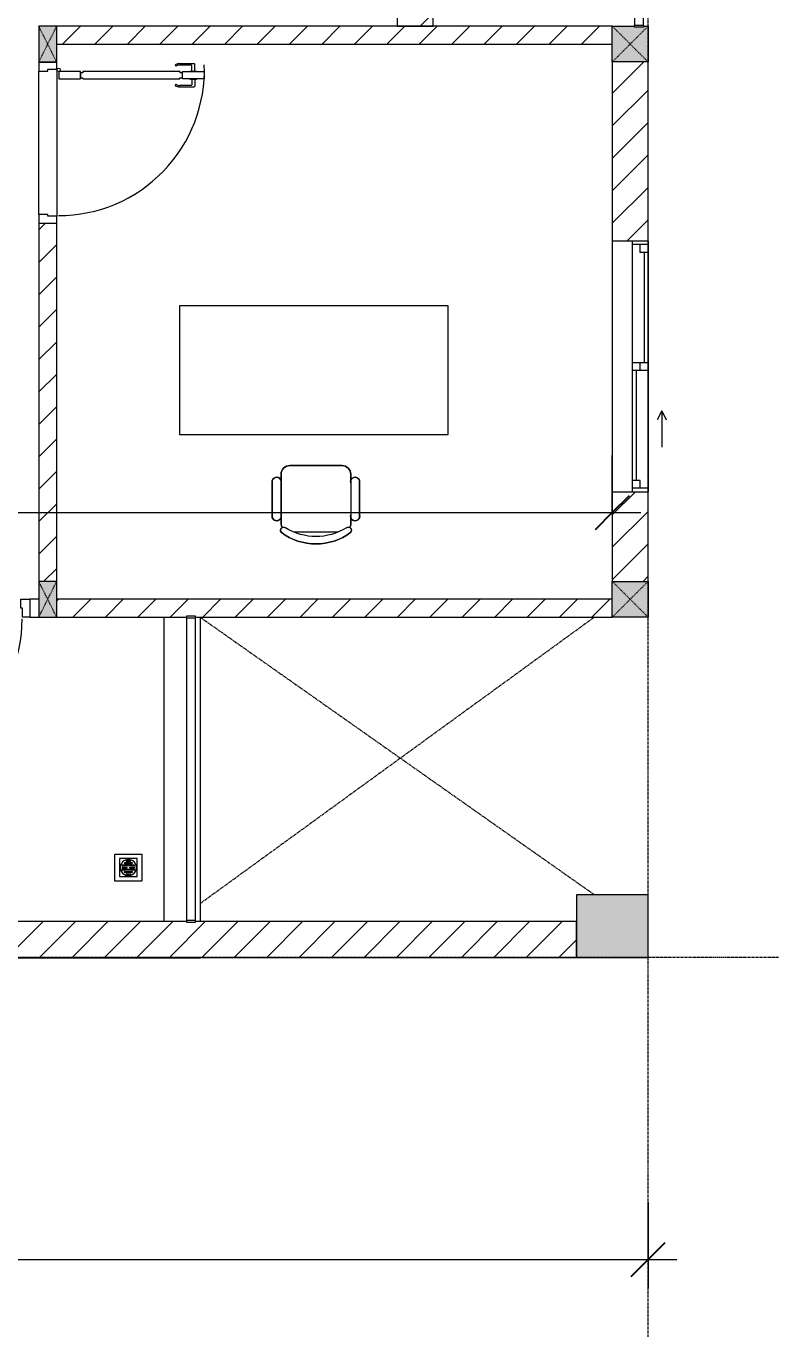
# Model space of a CAD drawing. Header units: millimetres. Extents: x 1591 to 239243, y -15958 to 82755.
# Drawn here: x 225781 to 229975, y 15118 to 22437 of the extents above; entities that cross this region are included whole.
import ezdxf

# ---------------------------------------------------------------- set-up
doc = ezdxf.new("R2010")
doc.units = ezdxf.units.MM
for name, pattern in [('Dash_2_', [6, 3, -3]), ('Demolished', [7.14375, 4.7625, -2.38125]), ('Grid Line', [22.225, 12.7, -3.175, 3.175, -3.175])]:
    doc.linetypes.add(name, pattern=pattern)
for name, color, linetype, lineweight in [('0-1', 250, 'Continuous', 5), ('A-ANNO-DIMS', 211, 'Continuous', 9), ('A-ANNO-DIMS-160', 211, 'Continuous', 9), ('A-DETL-DEMO', 6, 'Demolished', 9), ('A-DETL-GENF-1', 9, 'Continuous', 9), ('A-DOOR-1', 254, 'Continuous', 9), ('A-DOOR-2', 9, 'Continuous', 9), ('A-FLOR-1', 7, 'Continuous', 9), ('A-FLOR-2', 9, 'Continuous', 9), ('A-FLOR-HRAL', 11, 'Continuous', 9), ('A-FLOR-HRAL-1', 254, 'Continuous', 9), ('A-FLOR-HRAL-2', 9, 'Continuous', 9), ('A-GLAZ', 151, 'Continuous', 9), ('A-WALL-1', 253, 'Continuous', 18), ('A-WALL-2', 9, 'Continuous', 9), ('A-WALL-3', 113, 'Continuous', 18), ('A-WALL-PATT-1', 10, 'Continuous', 9), ('A-WALL-PATT-2', 111, 'Continuous', 9), ('I-FURN', 30, 'Continuous', 9), ('I-FURN-1', 254, 'Continuous', 9), ('M-EQPM-1', 254, 'Continuous', 9), ('S-COLS', 52, 'Continuous', 9), ('S-COLS-1', 52, 'Continuous', 5), ('S-COLS-2', 250, 'Continuous', 18), ('S-COLS-4', 254, 'Continuous', 9), ('S-COLS-5', 253, 'Continuous', 18), ('S-COLS-6', 52, 'Continuous', 18), ('S-COLS-HDLN', 52, 'Dash_2_', 9), ('S-COLS-HDLN-1', 9, 'Dash_2_', 9), ('S-GRID-1', 1, 'Grid Line', 9)]:
    doc.layers.add(name, color=color, linetype=linetype, lineweight=lineweight)
doc.styles.add('UTM Avo', font='UTM Avo.ttf', dxfattribs={"width": 0.9, "height": 400})
doc.dimstyles.new('1_Dim_chi_tiet_2_5', dxfattribs={"dimscale": 304.8, "dimtxt": 399.720379, "dimasz": 0.629921, "dimexe": 0.524934, "dimexo": 0.0625, "dimgap": 0.052493, "dimtad": 1, "dimdec": 0, "dimrnd": 5, "dimzin": 0, "dimdsep": 46, "dimtxsty": 'UTM Avo', "dimblk1": 'OBLIQUE', "dimblk2": 'OBLIQUE', "dimsah": 1, "dimcen": 0.09, "dimdle": 0.524934, "dimazin": 0, "dimtfac": 1, "dimtdec": 4, "dimtix": 1, "dimtmove": 0, "dimatfit": 3, "dimfxl": 1.049869, "dimfxlon": 1, "dimtvp": 1, "dimtolj": 1, "dimtzin": 0, "dimarcsym": 2})
doc.dimstyles.new('1_Dim_chi_tiet_2_5_1', dxfattribs={"dimscale": 304.8, "dimtxt": 399.720379, "dimasz": 0.629921, "dimexe": 0.524934, "dimexo": 0.0625, "dimgap": 0.052493, "dimtad": 1, "dimdec": 0, "dimrnd": 5, "dimzin": 0, "dimdsep": 46, "dimtxsty": 'UTM Avo', "dimblk1": 'OBLIQUE', "dimblk2": 'OBLIQUE', "dimsah": 1, "dimcen": 0.09, "dimdle": 0.524934, "dimazin": 0, "dimtfac": 1, "dimtdec": 4, "dimtix": 1, "dimtmove": 0, "dimatfit": 3, "dimfxl": 1.049869, "dimfxlon": 1, "dimtvp": 1, "dimtolj": 1, "dimtzin": 0, "dimarcsym": 2})
pattern_1 = [(45, (0, 0), (-90.50967, 90.50967), [])]
pattern_2 = [(45, (101998.83, 0), (-90.50967, 90.50967), [])]

# ---------------------------------------------------------------- blocks, each defined once
blk = doc.blocks.new('NCV_TKTC_KET CAU_rvt-1-TKCS_MB TẦNG 5')
at = {"layer": 'S-COLS-1'}
blk.add_hatch(color=256, dxfattribs=at).paths.add_polyline_path([(126852.6, 17236.9), (127252.6, 17236.9), (127252.4, 17586.9), (126852.6, 17586.9), (126852.6, 17268.7)])
at = {"layer": 'A-FLOR-1'}
blk.add_line((122752.4, 17235.3), (124752.5, 17235.3), dxfattribs=at)
at = {"layer": 'S-COLS-2'}
for p, q in [((127252.6, 17586.9), (126852.6, 17586.9)), ((126852.6, 17586.9), (126852.6, 17236.9)), ((127252.6, 17236.9), (127252.6, 17586.9)), ((126852.6, 17236.9), (127252.6, 17236.9))]:
    blk.add_line(p, q, dxfattribs=at)
blk = doc.blocks.new('DOOR_CW_01 CANH MO-PANEL KINH - DIW_01-900x2200-CỬA GỖ VÂN LAMINATE-553393-TKCS_MB TẦNG 5')
at = {"layer": 'A-DETL-GENF-1'}
for p, q in [((-442, 737), (-442, 816.5)), ((-399, 820.5), (-438, 820.5)), ((-399, 831.8), (-397, 831.8)), ((-399, 792.2), (-399, 831.8)), ((-397, 872), (-357, 872)), ((-397, 752), (-397, 872)), ((-397, 792.2), (-397, 831.8)), ((-357, 872), (-357, 752)), ((-357, 792.2), (-357, 831.8)), ((-355, 831.8), (-357, 831.8)), ((-355, 792.2), (-355, 831.8)), ((-355, 820.5), (-316, 820.5)), ((-312, 737), (-312, 816.5)), ((-434, 799.5), (-434, 737)), ((-399, 803.5), (-430, 803.5)), ((-397, 792.2), (-399, 792.2)), ((-357, 752), (-397, 752)), ((-397, 738), (-391, 738)), ((-397, 738), (-397, 196)), ((-363, 752), (-391, 752)), ((-391, 752), (-391, 738)), ((-363, 738), (-363, 752)), ((-357, 738), (-363, 738)), ((-357, 792.2), (-355, 792.2)), ((-357, 196), (-357, 738)), ((-355, 803.5), (-324, 803.5)), ((-320, 799.5), (-320, 737)), ((-433.9, 711.2), (-427.3, 715.8)), ((-320.1, 711.2), (-326.7, 715.8)), ((-397, 196), (-391, 196)), ((-357, 182), (-397, 182)), ((-397, 182), (-397, 62)), ((-391, 196), (-391, 182)), ((-391, 182), (-363, 182)), ((-357, 196), (-363, 196)), ((-363, 182), (-363, 196)), ((-357, 62), (-357, 182)), ((-397, 62), (-357, 62))]:
    blk.add_line(p, q, dxfattribs=at)
blk.add_circle((-407, 60), 10, dxfattribs=at)
for centre, radius, start, end in [((-438, 816.5), 4, 90, 180), ((-407, 60), 814, 360, 92), ((-316, 816.5), 4, 0, 90), ((-397, 737), 45, 180, 215), ((-430, 799.5), 4, 90, 180), ((-397, 737), 37, 180, 215), ((-357, 737), 37, 325, 0), ((-324, 799.5), 4, 360, 90), ((-357, 737), 45, 325, 0)]:
    blk.add_arc(centre, radius, start, end, dxfattribs=at)
at = {"layer": 'A-DOOR-2'}
for p, q in [((-410, 50), (-450, 50)), ((-450, 50), (-450, -50)), ((-410, 0), (-410, 50)), ((-400, 0), (-410, 0)), ((-407, 50), (-382, 50)), ((-400, -50), (-400, 0)), ((410, 0), (400, 0)), ((400, 0), (400, -50)), ((450, 50), (410, 50)), ((410, 50), (410, 0)), ((450, -50), (450, 50)), ((-450, -50), (-400, -50)), ((400, -50), (450, -50))]:
    blk.add_line(p, q, dxfattribs=at)
blk = doc.blocks.new('BAN LV A - BAN LV A_dwg_ban hoc2-348006-TKCS_MB TẦNG 5')
at = {"layer": 'I-FURN'}
for p, q in [((-194.4, 388.8), (-194.4, 113.4)), ((145.8, 437.4), (-145.8, 437.4)), ((194.4, 113.4), (194.4, 388.8)), ((-243, 354.4), (-243, 162)), ((194.4, 351.4), (194.4, 150.8)), ((243.7, 162), (243.7, 354.4)), ((-120.5, 64.8), (120.5, 64.8))]:
    blk.add_line(p, q, dxfattribs=at)
at = {"layer": 'I-FURN', "flags": 128}
blk.add_lwpolyline([(-737.8, 610.5), (-737.8, 1330.5), (-154.9, 1330.5), (762.2, 1330.5), (762.2, 610.5)], close=True, dxfattribs=at)
at = {"layer": 'I-FURN'}
for centre, radius, start, end in [((-218.7, 347.3), 25.3, 343.7398, 163.7398), ((-145.8, 388.8), 48.6, 90, 180), ((145.8, 388.8), 48.6, 360, 90), ((219.4, 347.3), 25.3, 16.2602, 170.70537), ((-218.7, 154.9), 25.3, 163.7398, 16.2602), ((219.4, 154.9), 25.3, 189.29463, 16.2602), ((-180.2, 75.4), 17.8, 57.97259, 216.69006), ((-145.8, 113.4), 48.6, 180, 207.58444), ((0, 359.3), 318.2, 237.57575, 302.42425), ((180.2, 75.4), 17.8, 323.30994, 122.02741), ((145.8, 113.4), 48.6, 332.41556, 0), ((0, 324), 324, 233.1301, 306.8699)]:
    blk.add_arc(centre, radius, start, end, dxfattribs=at)
blk = doc.blocks.new('BAN LV A - BAN LV A_dwg-348005-TKCS_MB TẦNG 5')
at = {"extrusion": (0, 0, -1), "zscale": -1, "rotation": 180}
blk.add_blockref('BAN LV A - BAN LV A_dwg_ban hoc2-348006-TKCS_MB TẦNG 5', (-729, 1383.7), dxfattribs=at)
blk = doc.blocks.new('BAN LV A - BAN LV A-348231-TKCS_MB TẦNG 5')
at = {"layer": 'I-FURN-1'}
for p, q in [((534.6, 1270.3), (534.6, 1235.9)), ((923.4, 1232.9), (923.4, 1270.3)), ((486, 1221.7), (486, 1029.3)), ((972.7, 1029.3), (972.7, 1221.7)), ((534.6, 1029.3), (534.6, 994.9)), ((923.4, 994.9), (923.4, 1032.3)), ((583.2, 946.3), (874.8, 946.3)), ((1491.2, 773.2), (-8.8, 773.2)), ((-8.8, 773.2), (-8.8, 53.2)), ((1491.2, 53.2), (1491.2, 773.2)), ((-8.8, 53.2), (1491.2, 53.2))]:
    blk.add_line(p, q, dxfattribs=at)
for centre, radius, start, end in [((548.9, 1308.3), 17.8, 143.30994, 240.59603), ((729, 1059.7), 324, 53.1301, 126.8699), ((909.2, 1308.3), 17.8, 299.40397, 36.69006), ((510.3, 1228.8), 25.3, 16.2602, 196.2602), ((583.2, 1270.3), 48.6, 152.41556, 180), ((874.8, 1270.3), 48.6, 360, 27.58444), ((948.4, 1228.8), 25.3, 343.7398, 170.70537), ((510.3, 1036.4), 25.3, 196.2602, 343.7398), ((948.4, 1036.4), 25.3, 189.29463, 343.7398), ((583.2, 994.9), 48.6, 180, 270), ((874.8, 994.9), 48.6, 270, 360)]:
    blk.add_arc(centre, radius, start, end, dxfattribs=at)
blk.add_blockref('BAN LV A - BAN LV A_dwg-348005-TKCS_MB TẦNG 5', (0, 0))
blk = doc.blocks.new('THU NUOC - THU NUOC-455054-TKCS_MB TẦNG 5')
at = {"layer": 'M-EQPM-1'}
for p, q in [((-66.3, -70.6), (-66.3, 79.4)), ((-66.3, 79.4), (83.7, 79.4)), ((83.7, 79.4), (83.7, -70.6)), ((58.7, 54.4), (-41.3, 54.4)), ((-41.3, 54.4), (-41.3, -45.6)), ((-23.3, 19.6), (40.9, 19.6)), ((40.9, 13.6), (-23.3, 13.6)), ((-23.3, 7.2), (0.7, 7.2)), ((0.7, 1.2), (-23.3, 1.2)), ((-11, 32.1), (28.5, 32.1)), ((28.5, 26.1), (-11, 26.1)), ((-1.1, 44.5), (18.5, 44.5)), ((18.5, 38.5), (-1.1, 38.5)), ((0.7, 7.2), (0.7, 1.2)), ((16.7, 1.2), (16.7, 7.2)), ((16.7, 7.2), (40.9, 7.2)), ((40.9, 1.2), (16.7, 1.2)), ((58.7, -45.6), (58.7, 54.4)), ((83.7, -70.6), (-66.3, -70.6)), ((-41.3, -45.6), (58.7, -45.6)), ((-23.3, -4.8), (40.9, -4.8)), ((40.9, -10.8), (-23.3, -10.8)), ((-11, -17.3), (28.5, -17.3)), ((28.5, -23.3), (-11, -23.3)), ((-1.1, -29.6), (18.5, -29.6)), ((18.5, -35.6), (-1.1, -35.6))]:
    blk.add_line(p, q, dxfattribs=at)
for centre, radius, start, end in [((8.7, 4.4), 45, 0, 180), ((8.7, 4.4), 45, 360, 180), ((8.7, 4.4), 45, 180, 0), ((8.7, 4.4), 45, 180, 360), ((-23.3, 16.6), 3, 90, 270), ((-23.3, 4.2), 3, 90, 270), ((-11, 29.1), 3, 90, 270), ((-1.1, 41.5), 3, 90, 270), ((18.5, 41.5), 3, 270, 90), ((28.5, 29.1), 3, 270, 90), ((40.9, 16.6), 3, 270, 90), ((40.9, 4.2), 3, 270, 90), ((-23.3, -7.8), 3, 90, 270), ((-11, -20.3), 3, 90, 270), ((-1.1, -32.6), 3, 90, 270), ((18.5, -32.6), 3, 270, 90), ((28.5, -20.3), 3, 270, 90), ((40.9, -7.8), 3, 270, 90)]:
    blk.add_arc(centre, radius, start, end, dxfattribs=at)
blk = doc.blocks.new('Railing - 50 x 10mm-901205-TKCS_MB TẦNG 5')
at = {"layer": 'A-FLOR-HRAL-2'}
for p, q in [((25, 5), (-25, 5)), ((-25, 5), (-25, -5)), ((25, -5), (25, 5)), ((-25, -5), (25, -5))]:
    blk.add_line(p, q, dxfattribs=at)
blk = doc.blocks.new('Railing - Railing-884738-TKCS_MB TẦNG 5')
at = {"layer": 'A-FLOR-HRAL-2'}
for p, q in [((101769.1, 9871.7), (101769.1, 8182.9)), ((101819.1, 8182.9), (101819.1, 9871.7))]:
    blk.add_line(p, q, dxfattribs=at)
at = {"rotation": 180}
for p in [(101794.1, 9876.7), (101794.1, 8177.9)]:
    blk.add_blockref('Railing - 50 x 10mm-901205-TKCS_MB TẦNG 5', p, dxfattribs=at)
blk = doc.blocks.new('G1_SOF - BO TRU - 100x200-745959-TKCS_MB TẦNG 5')
at = {"layer": 'S-COLS'}
blk.add_hatch(color=256, dxfattribs=at).paths.add_polyline_path([(-50, 100), (-50, -100), (50, -100), (50, 100)])
at = {"layer": 'S-COLS-5'}
for p, q in [((50, 100), (-50, 100)), ((-50, 100), (-50, -100)), ((50, -100), (50, 100)), ((-50, -100), (50, -100))]:
    blk.add_line(p, q, dxfattribs=at)
at = {"layer": 'S-COLS-HDLN-1'}
for p, q in [((50, 100), (-50, -100)), ((-50, 100), (50, -100))]:
    blk.add_line(p, q, dxfattribs=at)
blk = doc.blocks.new('DOOR_CW_01 CANH MO-PANEL KINH - DIG_01-900x2200-CỬA NHÔM KÍNH-901215-TKCS_MB TẦNG 5')
at = {"layer": 'A-DETL-GENF-1'}
for p, q in [((-397, -182), (-397, -62)), ((-397, -62), (-357, -62)), ((-357, -62), (-357, -182)), ((-357, -182), (-397, -182)), ((-397, -196), (-391, -196)), ((-397, -738), (-397, -196)), ((-391, -196), (-391, -182)), ((-391, -182), (-363, -182)), ((-363, -182), (-363, -196)), ((-357, -196), (-363, -196)), ((-357, -196), (-357, -738)), ((-433.9, -711.2), (-427.3, -715.8)), ((-320.1, -711.2), (-326.7, -715.8)), ((-442, -737), (-442, -816.5)), ((-434, -799.5), (-434, -737)), ((-399, -803.5), (-430, -803.5)), ((-399, -792.2), (-399, -831.8)), ((-397, -792.2), (-399, -792.2)), ((-397, -738), (-391, -738)), ((-357, -752), (-397, -752)), ((-397, -752), (-397, -872)), ((-397, -792.2), (-397, -831.8)), ((-391, -752), (-391, -738)), ((-363, -752), (-391, -752)), ((-357, -738), (-363, -738)), ((-363, -738), (-363, -752)), ((-357, -872), (-357, -752)), ((-357, -792.2), (-357, -831.8)), ((-357, -792.2), (-355, -792.2)), ((-355, -792.2), (-355, -831.8)), ((-355, -803.5), (-324, -803.5)), ((-320, -799.5), (-320, -737)), ((-312, -737), (-312, -816.5)), ((-399, -820.5), (-438, -820.5)), ((-399, -831.8), (-397, -831.8)), ((-397, -872), (-357, -872)), ((-355, -831.8), (-357, -831.8)), ((-355, -820.5), (-316, -820.5))]:
    blk.add_line(p, q, dxfattribs=at)
blk.add_circle((-407, -60), 10, dxfattribs=at)
for centre, radius, start, end in [((-407, -60), 814, 268, 0), ((-397, -737), 45, 145, 180), ((-397, -737), 37, 145, 180), ((-357, -737), 37, 0, 35), ((-357, -737), 45, 360, 35), ((-430, -799.5), 4, 180, 270), ((-324, -799.5), 4, 270, 0), ((-438, -816.5), 4, 180, 270), ((-316, -816.5), 4, 270, 0)]:
    blk.add_arc(centre, radius, start, end, dxfattribs=at)
at = {"layer": 'A-DOOR-2'}
for p, q in [((-450, -50), (-450, 50)), ((-450, 50), (-400, 50)), ((-400, 50), (-400, 0)), ((400, 0), (400, 50)), ((400, 50), (450, 50)), ((450, 50), (450, -50)), ((-410, -50), (-450, -50)), ((-410, 0), (-410, -50)), ((-400, 0), (-410, 0)), ((-407, -50), (-382, -50)), ((410, 0), (400, 0)), ((410, -50), (410, 0)), ((450, -50), (410, -50))]:
    blk.add_line(p, q, dxfattribs=at)
blk = doc.blocks.new('NCV_TKTC_TANG 5_rvt-1-TKCS_MB TẦNG 5')
at = {"layer": 'A-WALL-PATT-1'}
h = blk.add_hatch(dxfattribs=at)
h.set_pattern_fill('FP_1', color=256, style=0, pattern_type=2)
h.set_pattern_definition(pattern_1)
h.paths.add_polyline_path([(127052.6, 22336.9), (127052.6, 22436.9), (123952.6, 22436.9), (123952.6, 22336.9), (125852.6, 22336.9)])
h = blk.add_hatch(dxfattribs=at)
h.set_pattern_fill('FP_1', color=256, style=0, pattern_type=2)
h.set_pattern_definition(pattern_1)
h.paths.add_polyline_path([(123948, 19337.4), (123952.6, 19337.4), (123952.6, 21336.5), (123852.6, 21336.5), (123852.6, 19337.4)])
h.paths.add_polyline_path([(123952.6, 22236.5), (123952.6, 22236.9), (123907.4, 22236.5)])
h = blk.add_hatch(dxfattribs=at)
h.set_pattern_fill('FP_1', color=256, style=0, pattern_type=2)
h.set_pattern_definition(pattern_1)
h.paths.add_polyline_path([(122902.6, 19136.9), (122902.6, 19236.9), (122852.6, 19236.9), (122852.6, 19136.9)])
h.paths.add_polyline_path([(123802.6, 19136.9), (123852.6, 19136.9), (123852.6, 19236.9), (123802.6, 19236.9), (123802.6, 19186.9)])
h = blk.add_hatch(dxfattribs=at)
h.set_pattern_fill('FP_1', color=256, style=0, pattern_type=2)
h.set_pattern_definition(pattern_1)
h.paths.add_polyline_path([(123952.6, 19136.9), (124677.6, 19136.9), (124677.6, 19142.4), (124727.6, 19142.4), (124727.6, 19136.9), (127052.6, 19136.9), (127052.6, 19236.9), (123952.6, 19236.9)])
at = {"layer": 'A-FLOR-2'}
for p, q in [((123852.6, 21386.5), (123852.6, 22186.5)), ((123952.6, 22196.5), (123952.6, 21376.5))]:
    blk.add_line(p, q, dxfattribs=at)
at = {"layer": 'A-WALL-1'}
for p, q in [((127052.6, 22436.9), (123952.6, 22436.9)), ((123952.6, 22336.9), (127052.6, 22336.9)), ((123852.6, 21336.5), (123852.6, 19337.4)), ((123952.6, 19337.4), (123952.6, 21336.5)), ((123852.6, 19337.4), (123952.6, 19337.4)), ((123852.6, 19236.9), (123802.6, 19236.9)), ((127052.6, 19236.9), (123952.6, 19236.9)), ((123802.6, 19136.9), (123852.6, 19136.9)), ((123952.6, 19136.9), (124677.6, 19136.9)), ((124727.6, 19136.9), (127052.6, 19136.9))]:
    blk.add_line(p, q, dxfattribs=at)
at = {"layer": 'A-WALL-2'}
for p, q in [((123852.6, 21386.5), (123852.6, 22186.5)), ((123952.6, 22196.5), (123952.6, 21376.5)), ((124552.6, 17436.9), (124552.6, 19136.9)), ((124752.6, 19136.9), (124752.6, 17436.9))]:
    blk.add_line(p, q, dxfattribs=at)
at = {"layer": 'A-DOOR-1', "rotation": 269.9999999999996}
blk.add_blockref('DOOR_CW_01 CANH MO-PANEL KINH - DIW_01-900x2200-CỬA GỖ VÂN LAMINATE-553393-TKCS_MB TẦNG 5', (123902.6, 21786.5), dxfattribs=at)
at = {"layer": 'A-DOOR-1'}
blk.add_blockref('DOOR_CW_01 CANH MO-PANEL KINH - DIG_01-900x2200-CỬA NHÔM KÍNH-901215-TKCS_MB TẦNG 5', (123352.6, 19186.9), dxfattribs=at)
at = {"layer": 'A-FLOR-HRAL-1'}
blk.add_blockref('Railing - Railing-884738-TKCS_MB TẦNG 5', (22908.5, 9260.7), dxfattribs=at)
at = {"layer": 'I-FURN-1', "rotation": 180}
blk.add_blockref('BAN LV A - BAN LV A-348231-TKCS_MB TẦNG 5', (126128.2, 20929.7), dxfattribs=at)
at = {"layer": 'M-EQPM-1', "rotation": 180}
blk.add_blockref('THU NUOC - THU NUOC-455054-TKCS_MB TẦNG 5', (124361.2, 17743), dxfattribs=at)
at = {"layer": 'S-COLS-4', "rotation": 180}
for p in [(123902.6, 22336.9), (123902.6, 19236.9)]:
    blk.add_blockref('G1_SOF - BO TRU - 100x200-745959-TKCS_MB TẦNG 5', p, dxfattribs=at)
blk = doc.blocks.new('G1_SOF - BO TRU - 200x200-3055084-TKCS_MB TẦNG 5')
at = {"layer": 'S-COLS'}
blk.add_hatch(color=256, dxfattribs=at).paths.add_polyline_path([(8.4, 100), (-100, 100), (-100, -100), (100, -100), (100, 100)])
at = {"layer": 'S-COLS-6'}
for p, q in [((-100, 100), (100, 100)), ((-100, -100), (-100, 100)), ((100, 100), (100, -100)), ((100, -100), (-100, -100))]:
    blk.add_line(p, q, dxfattribs=at)
at = {"layer": 'S-COLS-HDLN'}
for p, q in [((100, -100), (-100, 100)), ((-100, -100), (100, 100))]:
    blk.add_line(p, q, dxfattribs=at)
blk = doc.blocks.new('G1_SOF - BO TRU - 200x200-V36-TKCS_MB TẦNG 5')
at = {"layer": 'S-COLS'}
blk.add_hatch(color=256, dxfattribs=at).paths.add_polyline_path([(100, 100), (-100, 100), (-99.9, -100), (-75, -99.6), (-75, -96.6), (-25, -96.6), (-25, -100), (100, -99.6), (100, 0.4)])
at = {"layer": 'S-COLS-6'}
for p, q in [((-100, 100), (100, 100)), ((-100, -100), (-100, 100)), ((100, 100), (100, -100)), ((-75, -100), (-100, -100)), ((100, -100), (-25, -100))]:
    blk.add_line(p, q, dxfattribs=at)
at = {"layer": 'S-COLS-HDLN'}
for p, q in [((100, -100), (-100, 100)), ((-100, -100), (100, 100))]:
    blk.add_line(p, q, dxfattribs=at)
blk = doc.blocks.new('1_FAMILY RVT - W01-WxH 1400x1400xmm-389822-TKCS_MB TẦNG 5')
at = {"layer": 'A-GLAZ'}
for p, q in [((248.4, 172.39), (299.2, 197.79)), ((248.4, 172.39), (299.2, 146.99)), ((248.4, 172.39), (451.6, 172.39)), ((-700, 96.19), (-700, -103.81)), ((700, 96.19), (-700, 96.19)), ((-700, 96.19), (-636.5, 96.19)), ((-680.95, 96.19), (-680.95, 7.29)), ((-636.5, 96.19), (-22.225, 96.19)), ((-636.5, 96.19), (-636.5, 51.74)), ((-636.5, 73.965), (-22.225, 73.965)), ((-22.225, 7.29), (-22.225, 96.19)), ((-22.225, 96.19), (22.225, 96.19)), ((22.225, 96.19), (680.95, 96.19)), ((22.225, 96.19), (22.225, 7.29)), ((680.95, 96.19), (700, 96.19)), ((680.95, 96.19), (680.95, 7.29)), ((700, -103.81), (700, 96.19)), ((-700, 7.29), (-680.95, 7.29)), ((-636.5, 51.74), (-680.95, 51.74)), ((-680.95, 7.29), (-22.225, 7.29)), ((22.225, 51.74), (-22.225, 51.74)), ((-22.225, 7.29), (22.225, 7.29)), ((22.225, 29.515), (636.5, 29.515)), ((22.225, 7.29), (636.5, 7.29)), ((636.5, 51.74), (636.5, 7.29)), ((680.95, 51.74), (636.5, 51.74)), ((636.5, 7.29), (700, 7.29)), ((-700, -103.81), (700, -103.81))]:
    blk.add_line(p, q, dxfattribs=at)
blk = doc.blocks.new('Railing - 50 x 10mm-1251311-TKCS_MB TẦNG 5')
at = {"layer": 'A-FLOR-HRAL'}
for p, q in [((25, 5), (-25, 5)), ((-25, 5), (-25, -5)), ((25, -5), (25, 5)), ((-25, -5), (25, -5))]:
    blk.add_line(p, q, dxfattribs=at)
blk = doc.blocks.new('Railing - Railing-3262956-TKCS_MB TẦNG 5')
at = {"layer": 'A-FLOR-HRAL'}
for p, q in [((127177.6, 25356.9), (127177.6, 22442.4)), ((127227.6, 22442.4), (127227.6, 25356.9))]:
    blk.add_line(p, q, dxfattribs=at)
at = {"extrusion": (0, 0, -1), "zscale": -1}
for p in [(-127202.6, 25361.9), (-127202.6, 22437.4)]:
    blk.add_blockref('Railing - 50 x 10mm-1251311-TKCS_MB TẦNG 5', p, dxfattribs=at)
blk = doc.blocks.new('DIMBLOCK252-TKCS_MB TẦNG 5')
at = {"layer": 'A-ANNO-DIMS-160'}
for p, q in [((218101.4, 15869.3), (218101.4, 15389.3)), ((218101.4, 15549.3), (218101.4, 15869.3)), ((229251.4, 15869.3), (229251.4, 15389.3)), ((229251.4, 15549.3), (229251.4, 15869.3)), ((217941.4, 15549.3), (229411.4, 15549.3))]:
    blk.add_line(p, q, dxfattribs=at)
at = {"layer": 'A-ANNO-DIMS-160', "lineweight": 25}
for p, q in [((218101.4, 15549.3), (218197.4, 15645.3)), ((229251.4, 15549.3), (229347.4, 15645.3)), ((218101.4, 15549.3), (218005.4, 15453.3)), ((229251.4, 15549.3), (229155.4, 15453.3))]:
    blk.add_line(p, q, dxfattribs=at)
at = {"layer": 'A-ANNO-DIMS-160', "color": 0, "insert": (222991.7, 16068.9), "char_height": 400, "width": 1643.295, "attachment_point": 1, "line_spacing_factor": 1.110334, "style": 'UTM Avo'}
blk.add_mtext('11150', dxfattribs=at)
blk = doc.blocks.new('_Oblique')
at = {"color": 0, "linetype": 'ByBlock', "lineweight": -2}
blk.add_line((-0.5, -0.5), (0.5, 0.5), dxfattribs=at)
blk = doc.blocks.new('DIMBLOCK314-TKCS_MB TẦNG 5')
at = {"layer": 'A-ANNO-DIMS-160'}
for p, q in [((220701.4, 20041.2), (220701.4, 19561.2)), ((220701.4, 19721.2), (220701.4, 20041.2)), ((229051.4, 20041.2), (229051.4, 19561.2)), ((229051.4, 19721.2), (229051.4, 20041.2)), ((220541.4, 19721.2), (229211.4, 19721.2))]:
    blk.add_line(p, q, dxfattribs=at)
at = {"layer": 'A-ANNO-DIMS-160', "lineweight": 25}
for p, q in [((220701.4, 19721.2), (220797.4, 19817.2)), ((229051.4, 19721.2), (229147.4, 19817.2)), ((220701.4, 19721.2), (220605.4, 19625.2)), ((229051.4, 19721.2), (228955.4, 19625.2))]:
    blk.add_line(p, q, dxfattribs=at)
at = {"layer": 'A-ANNO-DIMS-160', "color": 0, "insert": (224328.6, 20240.8), "char_height": 400, "width": 1314.636, "attachment_point": 1, "line_spacing_factor": 1.110334, "style": 'UTM Avo'}
blk.add_mtext('8350', dxfattribs=at)

msp = doc.modelspace()

# ---------------------------------------------------------------- hatches: boundary and pattern name
at = {"layer": 'A-WALL-PATT-2'}
h = msp.add_hatch(dxfattribs=at)
h.set_pattern_fill('FP_1', color=256, style=0, pattern_type=2)
h.set_pattern_definition(pattern_2)
h.paths.add_polyline_path([(228051.4, 22436.9), (228051.4, 22612.4), (227851.4, 22612.4), (227851.4, 22436.9)])
h.paths.add_polyline_path([(227951.4, 25112.4), (228051.4, 25112.4), (228051.4, 25436.9), (227851.4, 25436.9), (227851.4, 25112.4)])
h = msp.add_hatch(dxfattribs=at)
h.set_pattern_fill('FP_1', color=256, style=0, pattern_type=2)
h.set_pattern_definition(pattern_2)
h.paths.add_polyline_path([(229051.4, 19336.9), (229251.4, 19336.9), (229251.3, 19837.4), (229051.4, 19837.4), (229051.4, 19385)])
h.paths.add_polyline_path([(229251.4, 21237.4), (229251.3, 22237.4), (229051.4, 22237.4), (229051.4, 21237.4), (229251.3, 21237.4)])
h = msp.add_hatch(dxfattribs=at)
h.set_pattern_fill('FP_1', color=256, style=0, pattern_type=2)
h.set_pattern_definition(pattern_2)
h.paths.add_polyline_path([(224901.4, 17236.9), (228851.4, 17236.9), (228851.4, 17436.9), (226726.4, 17436.9), (226726.4, 17433.6), (226676.4, 17433.6), (226676.4, 17436.9), (224901.4, 17436.9), (224901.4, 17268.7)])

# ---------------------------------------------------------------- linework, layer by layer
at = {"layer": 'A-DETL-DEMO'}
for p, q in [((228951.4, 19136.9), (226751.3, 17536.9)), ((226751.4, 19136.9), (228951.4, 17586.9))]:
    msp.add_line(p, q, dxfattribs=at)
at = {"layer": 'A-WALL-3'}
for p, q in [((227851.4, 22612.4), (227851.4, 22436.9)), ((228051.4, 22436.9), (228051.4, 22612.4)), ((227851.4, 22436.9), (228051.4, 22436.9)), ((229051.4, 22237.4), (229051.4, 21237.4)), ((229251.4, 21237.4), (229251.4, 22237.4)), ((229051.4, 19837.4), (229051.4, 19336.9)), ((229251.4, 19336.9), (229251.4, 19837.4)), ((226676.4, 17436.9), (224901.4, 17436.9)), ((228851.4, 17436.9), (226726.4, 17436.9)), ((228851.4, 17236.9), (228851.4, 17436.9)), ((224901.4, 17236.9), (228851.4, 17236.9))]:
    msp.add_line(p, q, dxfattribs=at)
at = {"layer": 'S-GRID-1'}
for p, q in [((229251.4, 19118.3), (229251.4, 76659.6)), ((229251.4, 15118.3), (229251.4, 19118.3)), ((229978.4, 17236.9), (136410.9, 17236.9))]:
    msp.add_line(p, q, dxfattribs=at)

# ---------------------------------------------------------------- block references
at = {"layer": '0-1'}
for name in ['NCV_TKTC_KET CAU_rvt-1-TKCS_MB TẦNG 5', 'NCV_TKTC_TANG 5_rvt-1-TKCS_MB TẦNG 5']:
    msp.add_blockref(name, (101998.8, 0), dxfattribs=at)
at = {"layer": 'A-FLOR-HRAL'}
msp.add_blockref('Railing - Railing-3262956-TKCS_MB TẦNG 5', (101998.8, 0), dxfattribs=at)
at = {"layer": 'A-GLAZ', "rotation": 270}
msp.add_blockref('1_FAMILY RVT - W01-WxH 1400x1400xmm-389822-TKCS_MB TẦNG 5', (229155.2, 20537.4), dxfattribs=at)
at = {"layer": 'S-COLS', "rotation": 180}
for name, p in [('G1_SOF - BO TRU - 200x200-V36-TKCS_MB TẦNG 5', (229151.4, 22337.4)), ('G1_SOF - BO TRU - 200x200-3055084-TKCS_MB TẦNG 5', (229151.4, 19236.9))]:
    msp.add_blockref(name, p, dxfattribs=at)

# ---------------------------------------------------------------- dimensions: what is measured, and where the dimension line sits
at = {"layer": 'A-ANNO-DIMS'}
for base, p1, p2, dimstyle, override, picture, middle in [((229051.4, 19721.2), (220701.4, 20041.2), (229051.4, 20041.2), '1_Dim_chi_tiet_2_5_1', {"dimpost": '<>', "dimfxl": 8350}, 'DIMBLOCK314-TKCS_MB TẦNG 5', (224876.4, 19944.2)), ((229251.4, 15549.3), (218101.4, 15869.3), (229251.4, 15869.3), '1_Dim_chi_tiet_2_5', {"dimpost": '<>', "dimfxl": 11150}, 'DIMBLOCK252-TKCS_MB TẦNG 5', (223676.4, 15772.3))]:
    dim = msp.add_linear_dim(base=base, p1=p1, p2=p2, dimstyle=dimstyle, override=override, dxfattribs=at)
    dim.commit()
    dim.dimension.update_dxf_attribs({"geometry": picture, "text_midpoint": middle})

doc.saveas('drawing.dxf')
